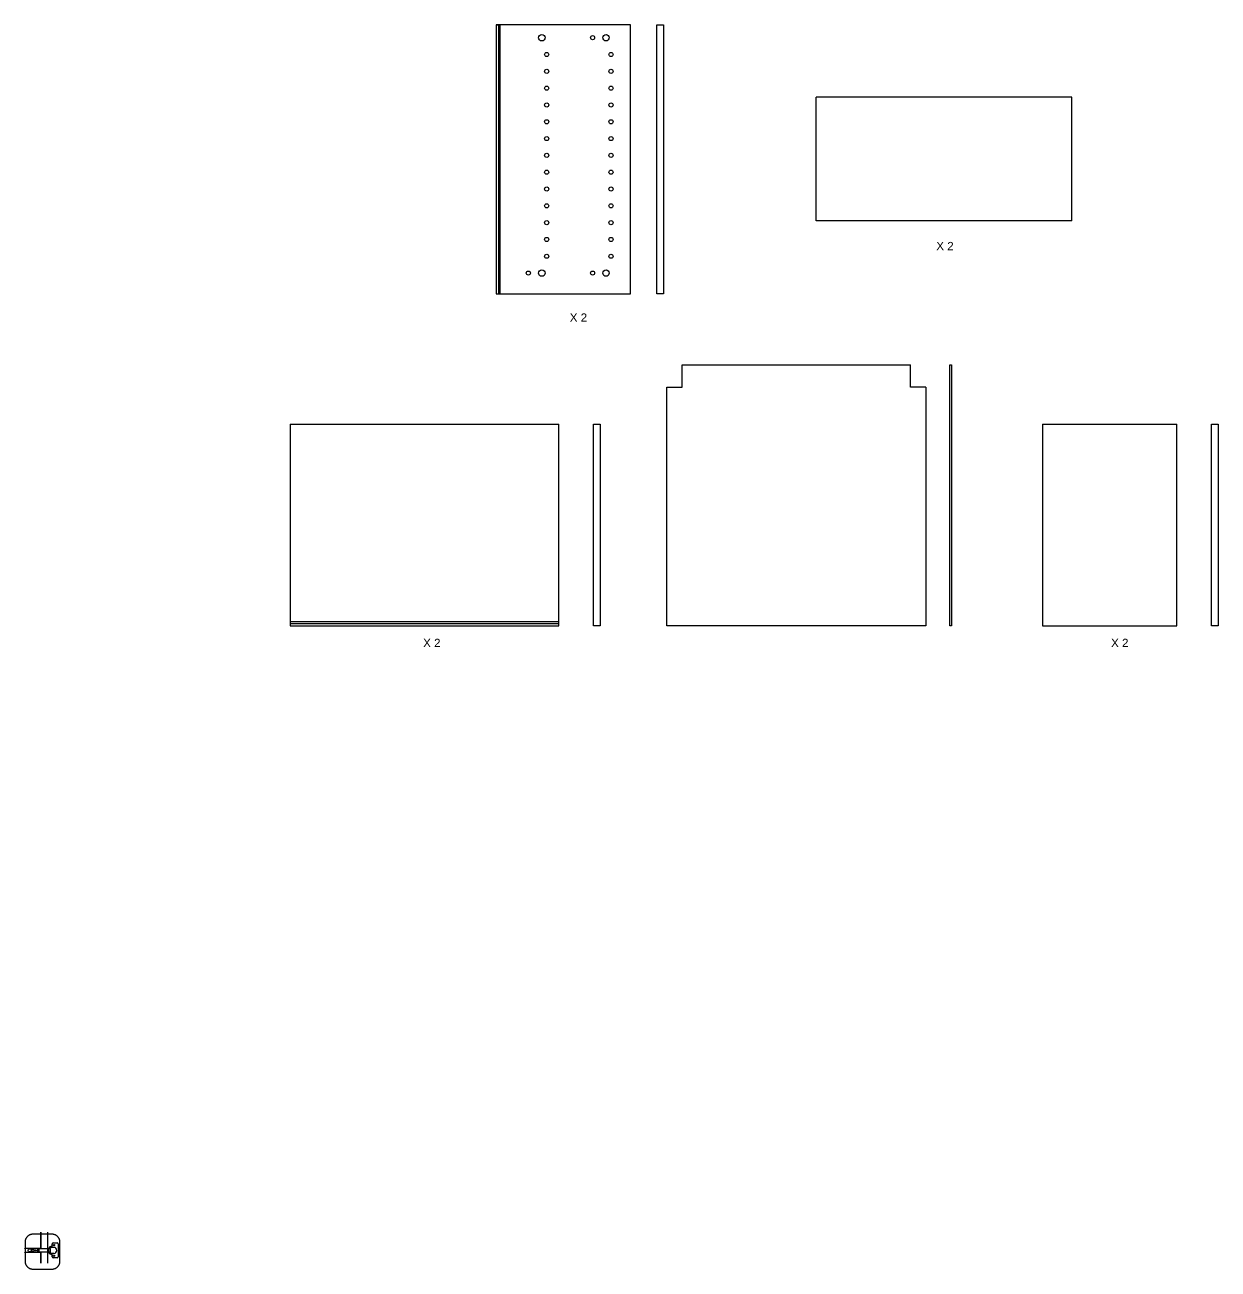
# Model space of a CAD drawing. Header units: millimetres. Extents: x 6386 to 13167, y 3420 to 7732.
# Drawn here: x 6784 to 7138.9, y 3524 to 3894 of the extents above; entities that cross this region are included whole.
import ezdxf

# ---------------------------------------------------------------- set-up
doc = ezdxf.new("R2010")
doc.units = ezdxf.units.MM
doc.linetypes.add('TRATTOPUNTO', pattern=[25.4, 12.7, -6.35, 0, -6.35])
for name, color, linetype in [('prospetti', 2, 'Continuous'), ('quote', 3, 'Continuous'), ('simboli tratteggiati', 1, 'Continuous'), ('viti', 5, 'Continuous')]:
    doc.layers.add(name, color=color, linetype=linetype)
doc.styles.add('underline', font='arial.ttf')

msp = doc.modelspace()

# ---------------------------------------------------------------- linework, layer by layer
at = {"layer": 'prospetti'}
for p, q in [((6964.1, 3894.03), (6924.1, 3894.03)), ((6924.1, 3894.03), (6924.1, 3814.03)), ((6924.1, 3894.03), (6924.8, 3894.03)), ((6924.8, 3894.03), (6924.8, 3814.03)), ((6925.3, 3814.03), (6925.3, 3894.03)), ((6964.1, 3814.03), (6964.1, 3894.03)), ((7095.38, 3872.51), (7019.38, 3872.51)), ((7019.38, 3835.76), (7019.38, 3872.51)), ((7095.38, 3835.76), (7095.38, 3872.51)), ((7095.38, 3835.76), (7019.38, 3835.76)), ((6924.1, 3814.03), (6964.1, 3814.03)), ((6924.8, 3814.03), (6925.3, 3814.03)), ((6979.43, 3786.33), (6979.43, 3792.97)), ((6979.43, 3792.97), (7047.43, 3792.97)), ((7047.43, 3786.33), (7047.43, 3792.97)), ((6974.93, 3715.33), (6974.93, 3786.33)), ((6974.93, 3786.33), (6979.43, 3786.33)), ((7051.93, 3786.33), (7047.43, 3786.33)), ((7051.93, 3786.33), (7051.93, 3715.33)), ((6862.83, 3775.27), (6862.83, 3715.27)), ((6862.83, 3775.27), (6942.83, 3775.27)), ((6942.83, 3715.27), (6942.83, 3775.27)), ((7086.64, 3775.27), (7086.64, 3715.27)), ((7086.64, 3775.27), (7126.64, 3775.27)), ((7126.64, 3715.27), (7126.64, 3775.27)), ((6942.83, 3716.47), (6862.83, 3716.47)), ((6862.83, 3715.97), (6942.83, 3715.97)), ((7051.93, 3715.33), (6974.93, 3715.33)), ((6862.83, 3715.27), (6942.83, 3715.27)), ((7086.64, 3715.27), (7126.64, 3715.27)), ((6788.63, 3534.94), (6788.63, 3530.05)), ((6788.83, 3530.05), (6788.83, 3534.94)), ((6790.83, 3525.74), (6790.83, 3534.94)), ((6788.63, 3529.05), (6788.63, 3525.74)), ((6788.83, 3525.74), (6788.83, 3529.05))]:
    msp.add_line(p, q, dxfattribs=at)
for points in [[(6971.96, 3894.03), (6973.96, 3894.03), (6973.96, 3814.03), (6971.96, 3814.03)], [(7059.13, 3792.97), (7059.58, 3792.97), (7059.58, 3715.33), (7059.13, 3715.33)], [(6953.08, 3775.27), (6955.08, 3775.27), (6955.08, 3715.27), (6953.08, 3715.27)], [(7136.9, 3775.27), (7138.9, 3775.27), (7138.9, 3715.27), (7136.9, 3715.27)]]:
    msp.add_lwpolyline(points, close=True, dxfattribs=at)
for centre, radius in [((6937.72, 3890.22), 0.955), ((6952.83, 3890.22), 0.614), ((6956.83, 3890.22), 0.955), ((6939.18, 3885.22), 0.614), ((6958.29, 3885.22), 0.614), ((6939.18, 3880.22), 0.614), ((6958.29, 3880.22), 0.614), ((6939.18, 3875.22), 0.614), ((6958.29, 3875.22), 0.614), ((6939.18, 3870.22), 0.614), ((6958.29, 3870.22), 0.614), ((6939.18, 3865.22), 0.614), ((6958.29, 3865.22), 0.614), ((6939.18, 3860.22), 0.614), ((6958.29, 3860.22), 0.614), ((6939.18, 3855.22), 0.614), ((6958.29, 3855.22), 0.614), ((6939.18, 3850.22), 0.614), ((6958.29, 3850.22), 0.614), ((6939.18, 3845.22), 0.614), ((6939.18, 3845.22), 0.614), ((6958.29, 3845.22), 0.614), ((6958.29, 3845.22), 0.614), ((6939.18, 3840.22), 0.614), ((6958.29, 3840.22), 0.614), ((6939.18, 3835.22), 0.614), ((6958.29, 3835.22), 0.614), ((6939.18, 3830.22), 0.614), ((6958.29, 3830.22), 0.614), ((6939.18, 3825.22), 0.614), ((6958.29, 3825.22), 0.614), ((6933.72, 3820.22), 0.614), ((6937.72, 3820.22), 0.955), ((6952.83, 3820.22), 0.614), ((6956.83, 3820.22), 0.955)]:
    msp.add_circle(centre, radius, dxfattribs=at)
at = {"layer": 'simboli tratteggiati', "linetype": 'TRATTOPUNTO', "ltscale": 0.5}
msp.add_lwpolyline([(6786.36, 3523.98), (6792.03, 3523.98, 0.414214), (6794.39, 3526.34), (6794.39, 3532, 0.414214), (6792.03, 3534.36), (6786.36, 3534.36, 0.414214), (6784.01, 3532), (6784.01, 3526.34, 0.414214)], format="xyb", close=True, dxfattribs=at)
at = {"layer": 'viti'}
for p, q in [((6792.07, 3530.45), (6792.07, 3531.5)), ((6792.57, 3530.45), (6792.07, 3530.45)), ((6792.37, 3531.8), (6793.57, 3531.8)), ((6793.87, 3531.5), (6793.87, 3527.6)), ((6788.46, 3530.15), (6783.96, 3530.15)), ((6783.96, 3530.05), (6783.96, 3530.15)), ((6783.96, 3530.05), (6784.11, 3530.05)), ((6783.96, 3528.95), (6783.96, 3529.05)), ((6783.96, 3529.05), (6784.11, 3529.05)), ((6788.46, 3528.95), (6783.96, 3528.95)), ((6784.11, 3529.05), (6784.11, 3530.05)), ((6786.62, 3529.75), (6785.79, 3529.75)), ((6785.79, 3529.35), (6786.62, 3529.35)), ((6787.67, 3530.15), (6787.67, 3528.95)), ((6791.58, 3530.05), (6788.16, 3530.05)), ((6788.16, 3529.05), (6788.16, 3530.05)), ((6791.58, 3529.05), (6788.16, 3529.05)), ((6788.46, 3530.05), (6788.46, 3530.15)), ((6788.46, 3529.05), (6788.46, 3528.95)), ((6790.83, 3530.05), (6790.83, 3529.05)), ((6790.98, 3530.05), (6790.98, 3529.05)), ((6791.58, 3529.05), (6791.58, 3530.05)), ((6792.07, 3527.6), (6792.07, 3528.65)), ((6792.57, 3528.65), (6792.07, 3528.65)), ((6793.57, 3527.3), (6792.37, 3527.3))]:
    msp.add_line(p, q, dxfattribs=at)
for centre, radius in [((6792.6, 3531.14), 0.2), ((6785.39, 3529.55), 0.45), ((6787.2, 3529.55), 0.2), ((6792.6, 3527.96), 0.2)]:
    msp.add_circle(centre, radius, dxfattribs=at)
for centre, radius, start, end in [((6792.07, 3529.55), 1.2, 90, 155.3757), ((6792.07, 3529.55), 0.9, 90, 146.251), ((6792.37, 3531.5), 0.3, 90, 180), ((6792.57, 3529.55), 0.9, 270, 90), ((6793.57, 3531.5), 0.3, 0, 90), ((6786.62, 3529.55), 0.2, 0, 90), ((6786.62, 3529.55), 0.2, 270, 0), ((6792.07, 3529.55), 1.2, 204.6243, 270), ((6792.07, 3529.55), 0.9, 213.749, 270), ((6792.37, 3527.6), 0.3, 180, 270), ((6793.57, 3527.6), 0.3, 270, 0)]:
    msp.add_arc(centre, radius, start, end, dxfattribs=at)

# ---------------------------------------------------------------- texts
at = {"layer": 'quote', "style": 'underline'}
for p in [(7055.07, 3827.02), (6946.04, 3805.76), (6902.43, 3709), (7107.06, 3709)]:
    msp.add_text('X 2', height=2.463, dxfattribs=at).set_placement(p)

doc.saveas('drawing.dxf')
